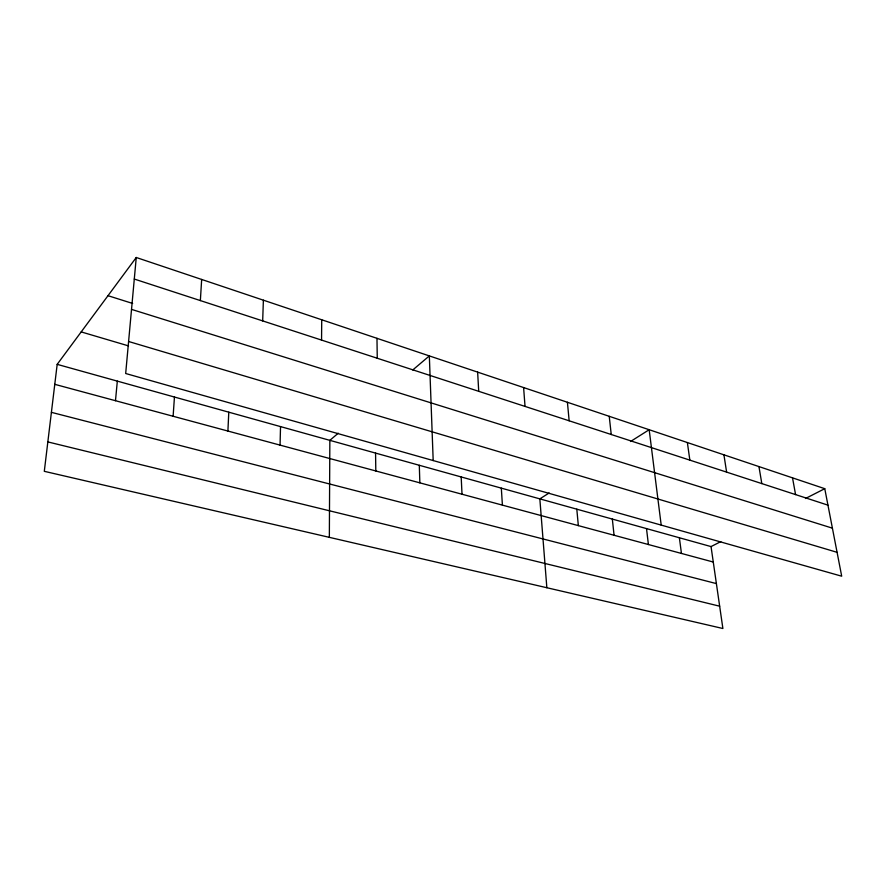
<?xml version="1.0" encoding="UTF-8"?>
<svg xmlns="http://www.w3.org/2000/svg" width="886" height="886" viewBox="0 0 886 886"><rect width="100%" height="100%" fill="white"/><g stroke="black" fill="none" stroke-linecap="round" stroke-linejoin="round"><path stroke-width="1.33" d="M329.348 537.348L329.847 440.342L338.275 433.199M321.552 340.091L321.729 319.78M280.054 445.126L280.53 426.598M262.677 320.898L263.386 300.188M227.901 431.05L228.787 412.178M200.358 300.587L201.665 279.455M173.113 416.265L174.453 397.039M136.256 257.494L125.679 373.504L841.7 576.199L824.766 488.684L136.256 257.494L57.18 364.356L44.3 471.319L722.887 628.506L711.037 546.584L57.18 364.356M115.479 400.705L117.329 381.113M412.765 369.971L429.333 355.906L433.188 460.565M549.165 492.97L539.84 498.873L546.85 587.728M630.544 441.505L649.172 429.732L661.2 525.11M711.037 546.584L720.805 541.612M805.507 498.497L824.766 488.684M47.844 441.915L719.653 606.201M51.399 412.344L716.386 583.597M54.777 384.325L713.274 562.034M81.191 331.907L128.536 345.894M128.592 341.487L837.082 552.321M131.527 309.38L832.408 528.167M107.992 295.691L132.645 303.455M134.284 279.046L827.956 505.153M792.527 477.864L795.573 494.598M758.948 466.59L761.816 483.601M723.928 454.828L726.609 472.127M687.37 442.557L689.851 460.144M679.374 537.758L681.456 553.451M646.503 528.599L648.408 544.536M609.236 416.32L611.24 434.517M612.337 519.074L614.064 535.266M567.417 402.277L569.155 420.795M576.808 509.173L578.337 525.62M523.604 387.559L525.033 406.419M501.321 488.142L502.406 505.131M477.632 372.12L478.717 391.324M461.185 476.956L462.016 494.233M419.3 465.283L419.853 482.848M376.971 338.319L377.259 358.254M375.564 453.089L375.808 470.964"/></g></svg>
